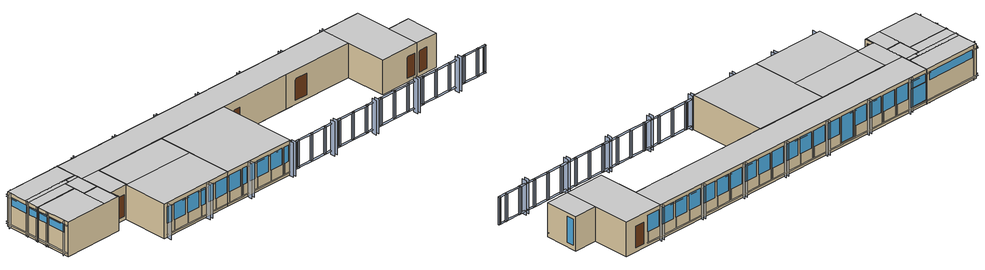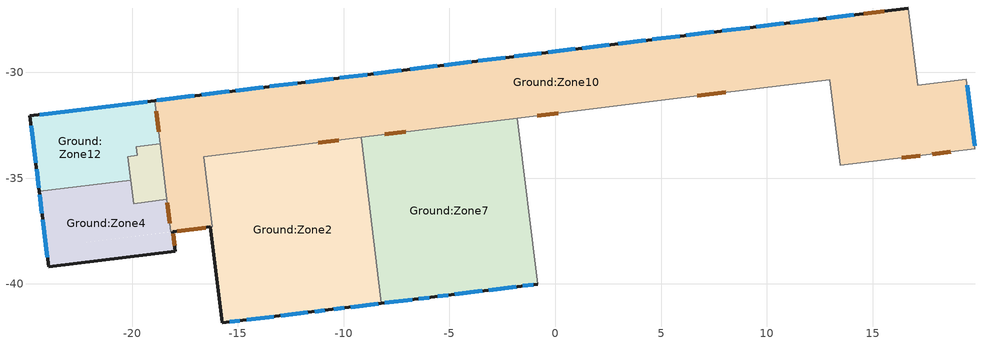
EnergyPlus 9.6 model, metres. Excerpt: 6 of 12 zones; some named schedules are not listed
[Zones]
Ground:Zone12
 floor adiabatic (insulated internal floor 39cm): -18.68,-33.38 -19.81,-33.51 -20.06,-31.47 -18.93,-31.34 z3.36; -19.76,-33.93 -20.2,-33.98 -20.5,-31.53 -20.06,-31.47 z3.36; -20.07,-35.09 -24.39,-35.62 -24.83,-32.06 -20.5,-31.53 z3.36
 wall outside (Mediumweight concrete wall exposed 25cm): -18.93,-31.34 -24.83,-32.06 -24.39,-35.62 z3.36:6.72
 wall to Ground:Zone6 (WC partition 12cm): -20.07,-35.09 -20.2,-33.98 -19.76,-33.93 -19.81,-33.51 -18.68,-33.38 z3.36:6.72
 wall to Ground:Zone10 (uninsulated internal masonary wall 20cm): -18.68,-33.38 -18.93,-31.34 z3.36:6.72
 wall to Ground:Zone4 (uninsulated internal masonary wall 20cm): -24.39,-35.62 -20.07,-35.09 z3.36:6.72
 window (Sgl Bronze 6mm - 1001): -19.29,-31.38 -24.37,-32 / -24.52,-34.59 -24.41,-35.46 / -24.77,-32.52 -24.56,-34.27 z5.55:6.33
 door inside (Metal door): -18.75,-32.81 -18.87,-31.83 z3.75:5.85
 ceiling adiabatic (insulated internal floor 39cm_Reversed): -24.39,-35.62 -20.07,-35.09 -20.2,-33.98 -24.53,-34.51 z6.72; -24.53,-34.51 -19.76,-33.93 -19.81,-33.51 -24.58,-34.1 z6.72; -24.58,-34.1 -18.68,-33.38 -18.93,-31.34 -24.83,-32.06 z6.72
Ground:Zone6
 floor adiabatic (insulated internal floor 39cm): -19.48,-36.15 -19.93,-36.2 -20.2,-33.98 -19.76,-33.93 z3.36; -18.36,-36.01 -19.48,-36.15 -19.81,-33.51 -18.68,-33.38 z3.36
 wall to Ground:Zone10 (uninsulated internal masonary wall 20cm_Rev): -18.36,-36.01 -18.68,-33.38 z3.36:6.72
 wall to Ground:Zone4 (WC partition 12cm_Rev): -20.07,-35.09 -19.93,-36.2 -18.36,-36.01 z3.36:6.72
 ceiling adiabatic (insulated internal floor 39cm_Reversed): -19.76,-33.93 -18.63,-33.79 -18.68,-33.38 -19.81,-33.51 z6.72; -19.93,-36.2 -18.36,-36.01 -18.63,-33.79 -20.2,-33.98 z6.72
Ground:Zone10
 floor adiabatic (insulated internal floor 39cm): 17.13,-30.6 13.07,-31.1 12.97,-30.35 17.04,-29.85 z3.36; 19.84,-33.62 13.47,-34.4 13.07,-31.1 19.44,-30.32 z3.36; 17.04,-29.85 -16.61,-33.98 -16.97,-31.09 16.69,-26.96 z3.36; -16.21,-37.3 -18.17,-37.54 -18.93,-31.34 -16.97,-31.09 z3.36
 wall outside (Mediumweight concrete wall exposed 25cm): 16.69,-26.96 -18.93,-31.34 / -18.07,-37.53 -16.31,-37.31 z3.36:6.72
 wall to Ground:Zone2 (uninsulated internal masonary wall 20cm): -16.31,-37.31 -16.21,-37.3 -16.61,-33.98 -9.18,-33.07 z3.36:6.72
 wall to Ground:Zone7 (uninsulated internal masonary wall 20cm): -9.18,-33.07 -1.8,-32.16 z3.36:6.72
 wall to Ground:Zone8 (uninsulated internal masonary wall 20cm): -1.8,-32.16 5.59,-31.26 z3.36:6.72
 wall to Ground:Zone9 (uninsulated internal masonary wall 20cm): 5.59,-31.26 12.97,-30.35 13.47,-34.4 z3.36:6.72
 wall to Ground:Zone11 (uninsulated internal masonary wall 20cm): 13.47,-34.4 17.54,-33.9 z3.36:6.72
 wall to Ground:Zone3 (uninsulated internal masonary wall 20cm): 17.54,-33.9 19.84,-33.62 z3.36:6.72
 wall to Ground:Zone1 (uninsulated internal masonary wall 20cm): 19.84,-33.62 19.44,-30.32 z3.36:6.72
 wall adiabatic (uninsulated internal masonary wall 20cm): 19.44,-30.32 17.13,-30.6 16.69,-26.96 z3.36:6.72
 wall to Ground:Zone4 (uninsulated internal masonary wall 20cm): -18.36,-36.01 -18.17,-37.54 -18.07,-37.53 z3.36:6.72
 window inside (Project internal glazing - 1002): 19.83,-33.48 19.47,-30.61 z3.79:6.35
 window (Sgl Bronze 6mm - 1003): -17.07,-31.11 -18.83,-31.32 z3.75:5.49; -8.89,-30.1 -10.18,-30.26 z3.81:6.33; -17.13,-31.11 -18.77,-31.32 z5.55:6.33; -15.42,-30.9 -16.71,-31.06 / -13.81,-30.71 -15.1,-30.87 / -12.21,-30.51 -13.5,-30.67 / -10.5,-30.3 -11.79,-30.46 / -7.28,-29.91 -8.57,-30.06 / -5.58,-29.7 -6.87,-29.85 / -3.97,-29.5 -5.26,-29.66 / -2.36,-29.3 -3.65,-29.46 / -0.65,-29.09 -1.94,-29.25 / 0.96,-28.89 -0.33,-29.05 / 2.56,-28.7 1.27,-28.85 / 4.27,-28.49 2.98,-28.65 / 5.88,-28.29 4.59,-28.45 / 7.49,-28.09 6.2,-28.25 / 9.19,-27.88 7.9,-28.04 / 10.8,-27.68 9.51,-27.84 / 12.41,-27.49 11.12,-27.65 / 14.12,-27.28 12.83,-27.44 z4.73:6.33
 door inside (Metal door): -11.21,-33.32 -10.23,-33.2 / -8.05,-32.93 -7.08,-32.81 / -0.84,-32.05 0.13,-31.93 / 6.72,-31.12 8.07,-30.95 / 16.39,-34.04 17.26,-33.93 / 17.82,-33.87 18.69,-33.76 / -18.34,-36.17 -18.22,-37.14 z3.75:5.85
 door (Metal door): 15.55,-27.1 14.57,-27.22 / -17.87,-37.5 -16.52,-37.34 z3.75:5.85
 ceiling adiabatic (insulated internal floor 39cm_Reversed): 17.54,-33.9 19.84,-33.62 19.44,-30.32 17.13,-30.6 z6.72; -18.17,-37.54 -16.21,-37.3 -16.61,-33.98 -18.58,-34.22 z6.72; -18.58,-34.22 12.97,-30.35 12.62,-27.46 -18.93,-31.34 z6.72; 13.47,-34.4 17.54,-33.9 16.69,-26.96 12.62,-27.46 z6.72
Ground:Zone4
 floor adiabatic (insulated internal floor 39cm): -19.93,-36.2 -24.26,-36.73 -24.39,-35.62 -20.07,-35.09 z3.36; -18.17,-37.54 -24.07,-38.26 -24.26,-36.73 -18.36,-36.01 z3.36; -17.96,-38.45 -23.96,-39.19 -24.07,-38.26 -18.07,-37.53 z3.36
 wall outside (Mediumweight concrete wall exposed 25cm): -24.39,-35.62 -23.96,-39.19 -17.96,-38.45 -18.07,-37.53 z3.36:6.72
 window (Sgl Bronze 6mm - 1001): -24.23,-36.97 -24.01,-38.73 / -24.37,-35.78 -24.27,-36.66 z5.55:6.33
 door (Mediumweight concrete wall pillars down 25cm): -17.99,-38.2 -18.01,-38.06 z5.49:6.39
 door (Mediumweight concrete wall pillars down 25cm WC): -17.99,-38.2 -18.01,-38.06 z3.75:5.49
 door (Mediumweight concrete wall white 25cm): -18.01,-38.05 -18.06,-37.63 z5.49:6.39
 door (Mediumweight concrete wall white 25cm WC): -18.01,-38.05 -18.06,-37.63 z3.75:5.49
 ceiling adiabatic (insulated internal floor 39cm_Reversed): -18.06,-38.46 -17.96,-38.45 -18.07,-37.53 -18.17,-37.54 z6.72; -19.63,-38.66 -18.06,-38.46 -18.36,-36.01 -19.93,-36.2 z6.72; -23.96,-39.19 -19.63,-38.66 -20.07,-35.09 -24.39,-35.62 z6.72
Ground:Zone2
 floor adiabatic (insulated internal floor 39cm): -15.65,-41.83 -15.75,-41.85 -16.31,-37.31 -16.21,-37.3 z3.36; -8.22,-40.92 -15.65,-41.83 -16.61,-33.98 -9.18,-33.07 z3.36
 wall outside (Mediumweight concrete wall exposed 25cm): -16.31,-37.31 -15.75,-41.85 -8.22,-40.92 z3.36:6.72
 wall to Ground:Zone7 (uninsulated internal masonary wall 20cm): -8.22,-40.92 -9.18,-33.07 z3.36:6.72
 window (Sgl Bronze 6mm - 1004): -14.59,-41.7 -13.3,-41.55 / -15.39,-41.8 -14.91,-41.74 / -12.98,-41.51 -11.69,-41.35 / -11.37,-41.31 -10.89,-41.25 / -9.67,-41.1 -8.38,-40.94 / -10.47,-41.2 -9.98,-41.14 z4.73:6.33
 ceiling adiabatic (insulated internal floor 39cm_Reversed): -16.21,-37.3 -8.77,-36.39 -9.18,-33.07 -16.61,-33.98 z6.72; -15.75,-41.85 -8.22,-40.92 -8.77,-36.39 -16.31,-37.31 z6.72
Ground:Zone7
 floor adiabatic (insulated internal floor 39cm): -0.83,-40.01 -8.22,-40.92 -9.18,-33.07 -1.8,-32.16 z3.36
 wall outside (Mediumweight concrete wall exposed 25cm): -8.22,-40.92 -0.83,-40.01 z3.36:6.72
 wall to Ground:Zone8 (uninsulated internal masonary wall 20cm): -0.83,-40.01 -1.8,-32.16 z3.36:6.72
 window (Sgl Bronze 6mm - 1004): -3.13,-40.3 -1.84,-40.14 / -1.53,-40.1 -1.04,-40.04 / -8.06,-40.9 -6.77,-40.74 / -6.45,-40.7 -5.96,-40.64 / -4.74,-40.49 -3.45,-40.34 / -5.55,-40.59 -5.06,-40.53 z4.73:6.33
 ceiling adiabatic (insulated internal floor 39cm_Reversed): -8.22,-40.92 -0.83,-40.01 -1.8,-32.16 -9.18,-33.07 z6.72
shading: -19.24,-31.27 -19.23,-31.37 / -24.43,-32.01 -24.45,-31.91 / -24.98,-32.48 -24.78,-32.46 / -24.55,-34.33 -24.65,-34.35 / -24.63,-34.54 -24.53,-34.53 / -24.41,-35.52 -24.5,-35.54 / 12.77,-27.44 12.73,-27.15 / 12.43,-27.18 12.47,-27.48 / 7.84,-28.05 7.81,-27.75 / 7.51,-27.79 7.55,-28.08 / 2.92,-28.65 2.88,-28.35 / 2.59,-28.39 2.62,-28.69 / -2,-29.26 -2.04,-28.96 / -2.34,-29 -2.3,-29.29 / -6.93,-29.86 -6.96,-29.56 / -7.26,-29.6 -7.22,-29.9 / -11.85,-30.47 -11.88,-30.17 / -12.18,-30.2 -12.15,-30.5 / -16.77,-31.07 -16.81,-30.77 / -17.09,-30.91 -17.07,-31.11 / -18.84,-31.32 -18.85,-31.22 / -10.47,-41.7 -10.53,-41.21 / -10.83,-41.24 -10.77,-41.74 / -15.39,-42.31 -15.45,-41.81 / -5.55,-41.1 -5.61,-40.6 / -5.9,-40.64 -5.84,-41.13 / -0.98,-40.03 -0.92,-40.53 / -0.62,-40.49 -0.68,-40 / 4.3,-39.89 4.24,-39.39 / 3.94,-39.43 4,-39.92 / 9.22,-39.28 9.16,-38.79 / 8.86,-38.82 8.93,-39.32 / 13.79,-38.22 13.85,-38.72 / 14.15,-38.68 14.09,-38.18 / 19.07,-38.07 19.01,-37.58 / 18.71,-37.62 18.77,-38.11 / -24.48,-35.73 -24.38,-35.72 / -24.26,-36.72 -24.36,-36.73 / -24.33,-36.93 -24.23,-36.91 / -24,-38.79 -24.2,-38.81 z3.36:6.72; 14.16,-27.17 14.18,-27.27 / 11.06,-27.65 11.05,-27.55 / 10.85,-27.58 10.86,-27.68 / 9.45,-27.85 9.44,-27.75 / 9.24,-27.78 9.25,-27.88 / 6.14,-28.26 6.12,-28.16 / 5.93,-28.18 5.94,-28.28 / 4.53,-28.46 4.52,-28.36 / 4.32,-28.38 4.33,-28.48 / 1.21,-28.86 1.2,-28.76 / 1,-28.79 1.02,-28.89 / -0.39,-29.06 -0.41,-28.96 / -0.6,-28.98 -0.59,-29.08 / -3.71,-29.47 -3.72,-29.37 / -3.92,-29.39 -3.91,-29.49 / -5.32,-29.66 -5.33,-29.56 / -5.53,-29.59 -5.52,-29.69 / -8.63,-30.07 -8.64,-29.97 / -10.45,-30.19 -10.44,-30.29 / -13.56,-30.68 -13.57,-30.58 / -13.77,-30.6 -13.75,-30.7 / -15.16,-30.87 -15.18,-30.77 / -15.37,-30.8 -15.36,-30.9 / -8.84,-30 -8.83,-30.1 / -10.24,-30.27 -10.25,-30.17 / -9.92,-41.13 -9.91,-41.23 / -9.71,-41.21 -9.73,-41.11 / -8.32,-40.93 -8.3,-41.03 / -11.42,-41.42 -11.43,-41.32 / -13.03,-41.61 -13.04,-41.51 / -11.63,-41.34 -11.62,-41.44 / -14.85,-41.74 -14.83,-41.83 / -14.64,-41.81 -14.65,-41.71 / -13.24,-41.54 -13.23,-41.64 / -5,-40.53 -4.99,-40.63 / -4.79,-40.6 -4.8,-40.5 / -3.39,-40.33 -3.38,-40.43 / -6.5,-40.81 -6.51,-40.71 / -8.11,-41.01 -8.12,-40.91 / -6.71,-40.74 -6.7,-40.84 / -1.57,-40.21 -1.59,-40.11 / -3.18,-40.4 -3.19,-40.3 / -1.79,-40.13 -1.77,-40.23 / 1.74,-39.8 1.73,-39.7 / 3.14,-39.53 3.15,-39.63 / -0.08,-39.92 -0.07,-40.02 / 0.13,-40 0.12,-39.9 / 1.53,-39.72 1.54,-39.82 / 4.85,-39.32 4.86,-39.42 / 5.06,-39.39 5.04,-39.29 / 6.45,-39.12 6.47,-39.22 / 3.35,-39.6 3.34,-39.5 / 9.77,-38.71 9.78,-38.81 / 8.27,-39 8.26,-38.9 / 6.66,-39.2 6.65,-39.1 / 8.06,-38.92 8.07,-39.02 / 13.19,-38.39 13.18,-38.29 / 11.59,-38.59 11.57,-38.49 / 12.98,-38.32 13,-38.42 / 9.98,-38.79 9.97,-38.69 / 11.38,-38.52 11.39,-38.61 / 14.9,-38.18 14.89,-38.08 / 16.3,-37.91 16.31,-38.01 / 14.69,-38.11 14.7,-38.21 / 16.51,-37.99 16.5,-37.89 / 17.91,-37.71 17.92,-37.81 / 19.61,-37.5 19.63,-37.6 / 18.12,-37.79 18.11,-37.69 / 19.82,-37.58 19.81,-37.48 / 21.22,-37.31 21.23,-37.41 / 21.43,-37.38 21.42,-37.28 / 22.03,-37.21 22.04,-37.31 / 22.24,-37.28 22.22,-37.18 z3.75:6.39; -18.86,-31.13 -24.85,-31.86 -24.83,-32.06 -18.84,-31.32 z3.75; -24.85,-31.86 -18.86,-31.13 -18.84,-31.32 -24.83,-32.06 z6.39; -25.03,-32.08 -24.7,-34.75 -24.5,-34.73 -24.83,-32.06 z3.75; -24.7,-34.75 -25.03,-32.08 -24.83,-32.06 -24.5,-34.73 z6.39; -24.77,-34.16 -24.55,-35.95 -24.36,-35.92 -24.58,-34.13 z3.75; -24.55,-35.95 -24.77,-34.16 -24.58,-34.13 -24.36,-35.92 z6.39; 14.3,-27.05 12.59,-27.26 12.62,-27.46 14.33,-27.25 z3.75; 12.59,-27.26 14.3,-27.05 14.33,-27.25 12.62,-27.46 z6.39; 12.59,-27.26 10.89,-27.47 10.91,-27.67 12.62,-27.46 z3.75; 10.89,-27.47 12.59,-27.26 12.62,-27.46 10.91,-27.67 z6.39; 10.99,-27.46 9.28,-27.67 9.3,-27.87 11.01,-27.66 z3.75; 9.28,-27.67 10.99,-27.46 11.01,-27.66 9.3,-27.87 z6.39; 9.38,-27.66 7.67,-27.87 7.7,-28.07 9.4,-27.86 z3.75; 7.67,-27.87 9.38,-27.66 9.4,-27.86 7.7,-28.07 z6.39; 7.67,-27.87 5.96,-28.08 5.99,-28.28 7.7,-28.07 z3.75; 5.96,-28.08 7.67,-27.87 7.7,-28.07 5.99,-28.28 z6.39; 6.06,-28.07 4.36,-28.27 4.38,-28.47 6.09,-28.26 z3.75; 4.36,-28.27 6.06,-28.07 6.09,-28.26 4.38,-28.47 z6.39; 4.45,-28.26 2.75,-28.47 2.77,-28.67 4.48,-28.46 z3.75; 2.75,-28.47 4.45,-28.26 4.48,-28.46 2.77,-28.67 z6.39; 2.75,-28.47 1.04,-28.68 1.06,-28.88 2.77,-28.67 z3.75; 1.04,-28.68 2.75,-28.47 2.77,-28.67 1.06,-28.88 z6.39; 1.14,-28.67 -0.57,-28.88 -0.54,-29.08 1.16,-28.87 z3.75; -0.57,-28.88 1.14,-28.67 1.16,-28.87 -0.54,-29.08 z6.39; -0.47,-28.87 -2.18,-29.08 -2.15,-29.28 -0.44,-29.07 z3.75; -2.18,-29.08 -0.47,-28.87 -0.44,-29.07 -2.15,-29.28 z6.39; -2.18,-29.08 -3.88,-29.29 -3.86,-29.48 -2.15,-29.28 z3.75; -3.88,-29.29 -2.18,-29.08 -2.15,-29.28 -3.86,-29.48 z6.39; -3.78,-29.27 -5.49,-29.48 -5.47,-29.68 -3.76,-29.47 z3.75; -5.49,-29.48 -3.78,-29.27 -3.76,-29.47 -5.47,-29.68 z6.39; -5.39,-29.47 -7.1,-29.68 -7.07,-29.88 -5.37,-29.67 z3.75; -7.1,-29.68 -5.39,-29.47 -5.37,-29.67 -7.07,-29.88 z6.39; -7.1,-29.68 -8.81,-29.89 -8.78,-30.09 -7.07,-29.88 z3.75; -8.81,-29.89 -7.1,-29.68 -7.07,-29.88 -8.78,-30.09 z6.39; -10.31,-30.08 -12.02,-30.29 -12,-30.48 -10.29,-30.27 z3.75; -12.02,-30.29 -10.31,-30.08 -10.29,-30.27 -12,-30.48 z6.39; -12.02,-30.29 -13.73,-30.5 -13.7,-30.69 -12,-30.48 z3.75; -13.73,-30.5 -12.02,-30.29 -12,-30.48 -13.7,-30.69 z6.39; -13.63,-30.48 -15.34,-30.69 -15.31,-30.89 -13.6,-30.68 z3.75; -15.34,-30.69 -13.63,-30.48 -13.6,-30.68 -15.31,-30.89 z6.39; -15.24,-30.68 -16.94,-30.89 -16.92,-31.09 -15.21,-30.88 z3.75; -16.94,-30.89 -15.24,-30.68 -15.21,-30.88 -16.92,-31.09 z6.39; -16.7,-30.86 -19.26,-31.17 -19.23,-31.37 -16.67,-31.06 z3.75; -19.26,-31.17 -16.7,-30.86 -16.67,-31.06 -19.23,-31.37 z6.39; -8.71,-29.88 -10.41,-30.09 -10.39,-30.29 -8.68,-30.08 z3.75; -10.41,-30.09 -8.71,-29.88 -8.68,-30.08 -10.39,-30.29 z6.39; -10.65,-41.42 -9.75,-41.31 -9.78,-41.11 -10.68,-41.22 z3.75; -9.75,-41.31 -10.65,-41.42 -10.68,-41.22 -9.78,-41.11 z6.39; -9.85,-41.32 -8.14,-41.11 -8.17,-40.92 -9.87,-41.12 z3.75; -8.14,-41.11 -9.85,-41.32 -9.87,-41.12 -8.17,-40.92 z6.39; -11.56,-41.53 -10.65,-41.42 -10.68,-41.22 -11.58,-41.33 z3.75; -10.65,-41.42 -11.56,-41.53 -11.58,-41.33 -10.68,-41.22 z6.39; -13.17,-41.73 -11.46,-41.52 -11.48,-41.32 -13.19,-41.53 z3.75; -11.46,-41.52 -13.17,-41.73 -13.19,-41.53 -11.48,-41.32 z6.39; -15.58,-42.03 -14.67,-41.92 -14.7,-41.72 -15.6,-41.83 z3.75; -14.67,-41.92 -15.58,-42.03 -15.6,-41.83 -14.7,-41.72 z6.39; -14.77,-41.93 -13.07,-41.72 -13.09,-41.52 -14.8,-41.73 z3.75; -13.07,-41.72 -14.77,-41.93 -14.8,-41.73 -13.09,-41.52 z6.39; -5.73,-40.82 -4.83,-40.71 -4.85,-40.51 -5.76,-40.62 z3.75; -4.83,-40.71 -5.73,-40.82 -5.76,-40.62 -4.85,-40.51 z6.39; -4.93,-40.72 -3.22,-40.51 -3.24,-40.31 -4.95,-40.52 z3.75; -3.22,-40.51 -4.93,-40.72 -4.95,-40.52 -3.24,-40.31 z6.39; -6.63,-40.93 -5.73,-40.82 -5.76,-40.62 -6.66,-40.73 z3.75; -5.73,-40.82 -6.63,-40.93 -6.66,-40.73 -5.76,-40.62 z6.39; -8.24,-41.13 -6.53,-40.92 -6.56,-40.72 -8.27,-40.93 z3.75; -6.53,-40.92 -8.24,-41.13 -8.27,-40.93 -6.56,-40.72 z6.39; -1.71,-40.32 -0.81,-40.21 -0.83,-40.01 -1.74,-40.13 z3.75; -0.81,-40.21 -1.71,-40.32 -1.74,-40.13 -0.83,-40.01 z6.39; -3.32,-40.52 -1.61,-40.31 -1.64,-40.11 -3.34,-40.32 z3.75; -1.61,-40.31 -3.32,-40.52 -3.34,-40.32 -1.64,-40.11 z6.39; 1.6,-39.92 3.31,-39.71 3.29,-39.51 1.58,-39.72 z3.75; 3.31,-39.71 1.6,-39.92 1.58,-39.72 3.29,-39.51 z6.39; -0.81,-40.21 0.1,-40.1 0.07,-39.9 -0.83,-40.01 z3.75; 0.1,-40.1 -0.81,-40.21 -0.83,-40.01 0.07,-39.9 z6.39; 0,-40.11 1.7,-39.9 1.68,-39.71 -0.03,-39.92 z3.75; 1.7,-39.9 0,-40.11 -0.03,-39.92 1.68,-39.71 z6.39; 4.12,-39.61 5.02,-39.5 4.99,-39.3 4.09,-39.41 z3.75; 5.02,-39.5 4.12,-39.61 4.09,-39.41 4.99,-39.3 z6.39; 4.92,-39.51 6.63,-39.3 6.6,-39.1 4.89,-39.31 z3.75; 6.63,-39.3 4.92,-39.51 4.89,-39.31 6.6,-39.1 z6.39; 3.21,-39.72 4.12,-39.61 4.09,-39.41 3.19,-39.52 z3.75; 4.12,-39.61 3.21,-39.72 3.19,-39.52 4.09,-39.41 z6.39; 9.04,-39 9.94,-38.89 9.92,-38.69 9.01,-38.81 z3.75; 9.94,-38.89 9.04,-39 9.01,-38.81 9.92,-38.69 z6.39; 8.13,-39.12 9.04,-39 9.01,-38.81 8.11,-38.92 z3.75; 9.04,-39 8.13,-39.12 8.11,-38.92 9.01,-38.81 z6.39; 6.53,-39.31 8.23,-39.1 8.21,-38.9 6.5,-39.11 z3.75; 8.23,-39.1 6.53,-39.31 6.5,-39.11 8.21,-38.9 z6.39; 13.06,-38.51 13.96,-38.4 13.94,-38.2 13.03,-38.31 z3.75; 13.96,-38.4 13.06,-38.51 13.03,-38.31 13.94,-38.2 z6.39; 11.45,-38.71 13.16,-38.5 13.13,-38.3 11.43,-38.51 z3.75; 13.16,-38.5 11.45,-38.71 11.43,-38.51 13.13,-38.3 z6.39; 9.84,-38.91 11.55,-38.7 11.52,-38.5 9.82,-38.71 z3.75; 11.55,-38.7 9.84,-38.91 9.82,-38.71 11.52,-38.5 z6.39; 14.77,-38.3 16.47,-38.09 16.45,-37.89 14.74,-38.1 z3.75; 16.47,-38.09 14.77,-38.3 14.74,-38.1 16.45,-37.89 z6.39; 13.96,-38.4 14.86,-38.29 14.84,-38.09 13.94,-38.2 z3.75; 14.86,-38.29 13.96,-38.4 13.94,-38.2 14.84,-38.09 z6.39; 16.37,-38.1 18.08,-37.89 18.06,-37.7 16.35,-37.91 z3.75; 18.08,-37.89 16.37,-38.1 16.35,-37.91 18.06,-37.7 z6.39; 18.88,-37.8 19.79,-37.68 19.76,-37.49 18.86,-37.6 z3.75; 19.79,-37.68 18.88,-37.8 18.86,-37.6 19.76,-37.49 z6.39; 17.98,-37.91 18.88,-37.8 18.86,-37.6 17.96,-37.71 z3.75; 18.88,-37.8 17.98,-37.91 17.96,-37.71 18.86,-37.6 z6.39; 19.69,-37.7 21.4,-37.49 21.37,-37.29 19.66,-37.5 z3.75; 21.4,-37.49 19.69,-37.7 19.66,-37.5 21.37,-37.29 z6.39; 21.3,-37.5 22.2,-37.39 22.17,-37.19 21.27,-37.3 z3.75; 22.2,-37.39 21.3,-37.5 21.27,-37.3 22.17,-37.19 z6.39; -24.63,-35.35 -24.41,-37.14 -24.21,-37.11 -24.43,-35.33 z3.75; -24.41,-37.14 -24.63,-35.35 -24.43,-35.33 -24.21,-37.11 z6.39; -24.48,-36.54 -24.15,-39.21 -23.96,-39.19 -24.28,-36.52 z3.75; -24.15,-39.21 -24.48,-36.54 -24.28,-36.52 -23.96,-39.19 z6.39
[Building]
Building: North Axis=0; Terrain=Suburbs; Loads Convergence Tolerance Value=0.04; Temperature Convergence Tolerance Value=0.4; Solar Distribution=FullExterior; Maximum Number of Warmup Days=25; Minimum Number of Warmup Days=6
[Site:Location]
Untitled (01-01:31-12)  (01-01:31-12): Latitude=41.95; Longitude=12.5; Time Zone=1; Elevation=24
[SizingPeriod:DesignDay] Day of Month=15; Day Type=SummerDesignDay; Humidity Condition Type=WetBulb; Barometric Pressure=101037; Wind Speed=0; Wind Direction=0; Rain Indicator=No; Snow Indicator=No; Daylight Saving Time Indicator=Yes; Solar Model Indicator=ASHRAEClearSky; Sky Clearness=0.98
Name | Month | Maximum DryBulb Temperature | Daily DryBulb Temperature Range | Wetbulb or DewPoint at Maximum DryBulb
Summer Design Day in Untitled (01-01:31-12) Giu | 6 | 35 | 14.6 | 23.1
Summer Design Day in Untitled (01-01:31-12) Lug | 7 | 36.1 | 15.7 | 24.2
Summer Design Day in Untitled (01-01:31-12) Ago | 8 | 36.9 | 14.9 | 23.6
Summer Design Day in Untitled (01-01:31-12) Set | 9 | 32.2 | 13.8 | 21.9
[Site:GroundTemperature:BuildingSurface]
18, 18, 18, 18, 18, 18, 18, 18, 18, 18, 18, 18
[Site:GroundTemperature:FCfactorMethod]
January Ground Temperature=14.1; February Ground Temperature=12.2; March Ground Temperature=11.4; April Ground Temperature=12.2; May Ground Temperature=14.1; June Ground Temperature=16.8; July Ground Temperature=19.4; August Ground Temperature=21.4; September Ground Temperature=22.1; October Ground Temperature=21.4; November Ground Temperature=19.4; December Ground Temperature=16.8
[Site:GroundTemperature:Shallow]
14, 14, 14, 14, 14, 14, 14, 14, 14, 14, 14, 14
[Site:GroundTemperature:Deep]
14, 14, 14, 14, 14, 14, 14, 14, 14, 14, 14, 14
[Site:GroundReflectance]
0.2, 0.2, 0.2, 0.2, 0.2, 0.2, 0.2, 0.2, 0.2, 0.2, 0.2, 0.2
[Site:GroundReflectance:SnowModifier]
2, 2
[Material] Roughness=Rough
Name | Thickness | Conductivity | Density | Specific Heat | Thermal Absorptance | Solar Absorptance | Visible Absorptance
Gypsum Plastering_.02 | 0.02 | 0.4 | 1000 | 1000 | 0.9 | 0.5 | 0.5
Concrete blocks/tiles - block lightweight 300mm_.24 | 0.24 | 0.73 | 1800 | 840 | 0.9 | 0.6 | 0.6
Mineral fibre/wool - wool_.05 | 0.05 | 0.038 | 140 | 840 | 0.9 | 0.6 | 0.6
Aerated Concrete Slab_.06 | 0.06 | 0.16 | 500 | 840 | 0.9 | 0.6 | 0.6
Ceramic/porcelain_.02 | 0.02 | 1.3 | 2300 | 840 | 0.9 | 0.4 | 0.4
Ceramic glazed_.005 | 0.005 | 1.4 | 2500 | 840 | 0.9 | 0.6 | 0.6
Mortar_.01 | 0.01 | 0.88 | 2800 | 896 | 0.9 | 0.6 | 0.6
Brickwork Inner_.09 | 0.09 | 0.62 | 1700 | 800 | 0.9 | 0.7 | 0.7
Gypsum Plastering_.015 | 0.015 | 0.4 | 1000 | 1000 | 0.9 | 0.5 | 0.5
Masonry - block lightweight_.17 | 0.17 | 0.2 | 520 | 840 | 0.9 | 0.6 | 0.6
Steel_.003 | 0.003 | 50 | 7800 | 450 | 0.3 | 0.3 | 0.3
Medium weight concrete_.25 | 0.25 | 1.15 | 1800 | 1000 | 0.9 | 0.6 | 0.6
Glass fibre/wool - fibre slab_.2 | 0.05 | 0.035 | 25 | 1000 | 0.9 | 0.6 | 0.6
Cast Concrete_.2 | 0.2 | 1.13 | 2000 | 1000 | 0.9 | 0.6 | 0.6
Gypsum Plastering_.05 | 0.05 | 0.4 | 1000 | 1000 | 0.9 | 0.5 | 0.5
Mortar_.045 | 0.045 | 0.88 | 2800 | 896 | 0.9 | 0.6 | 0.6
Ceramic/porcelain_.005 | 0.005 | 1.3 | 2300 | 840 | 0.9 | 0.4 | 0.4
Cement/plaster/mortar - cement plaster_.025 | 0.025 | 0.72 | 1760 | 840 | 0.9 | 0.6 | 0.6
Concrete Block (Medium)_.2 | 0.2 | 0.51 | 1400 | 1000 | 0.9 | 0.6 | 0.6
Gypsum Plastering_.025 | 0.025 | 0.4 | 1000 | 1000 | 0.9 | 0.5 | 0.5
Mortar_.02 | 0.02 | 0.88 | 2800 | 896 | 0.9 | 0.6 | 0.6
[Material:NoMass]
9_RVAL_2: Roughness=Rough; Thermal Resistance=0.15; Thermal Absorptance=0.9; Solar Absorptance=0.7; Visible Absorptance=0.7
[WindowMaterial:Glazing] Optical Data Type=SpectralAverage; Infrared Transmittance at Normal Incidence=0; Front Side Infrared Hemispherical Emissivity=0.84; Back Side Infrared Hemispherical Emissivity=0.84; Conductivity=0.9; Dirt Correction Factor for Solar and Visible Transmittance=1
Name | Thickness | Solar Transmittance at Normal Incidence | Front Side Solar Reflectance at Normal Incidence | Back Side Solar Reflectance at Normal Incidence | Visible Transmittance at Normal Incidence | Front Side Visible Reflectance at Normal Incidence | Back Side Visible Reflectance at Normal Incidence
2 | 0.003 | 0.837 | 0.075 | 0.075 | 0.898 | 0.081 | 0.081
6 | 0.006 | 0.482 | 0.054 | 0.054 | 0.534 | 0.057 | 0.057
[WindowMaterial:Gas]
1001: Gas Type=Air; Thickness=0.006
[WindowMaterial:Blind]
20001: Slat Orientation=Horizontal; Slat Width=0.025; Slat Separation=0.01875; Slat Thickness=0.001; Slat Angle=45; Slat Conductivity=0.9; Slat Beam Solar Transmittance=0; Front Side Slat Beam Solar Reflectance=0.8; Back Side Slat Beam Solar Reflectance=0.8; Slat Diffuse Solar Transmittance=0; Front Side Slat Diffuse Solar Reflectance=0.8; Back Side Slat Diffuse Solar Reflectance=0.8; Slat Beam Visible Transmittance=0; Front Side Slat Beam Visible Reflectance=0.8; Back Side Slat Beam Visible Reflectance=0.8; Slat Diffuse Visible Transmittance=0; Front Side Slat Diffuse Visible Reflectance=0.8; Back Side Slat Diffuse Visible Reflectance=0.8; Slat Infrared Hemispherical Transmittance=0; Front Side Slat Infrared Hemispherical Emissivity=0.9; Back Side Slat Infrared Hemispherical Emissivity=0.9; Blind to Glass Distance=0.015; Blind Top Opening Multiplier=0.5; Blind Bottom Opening Multiplier=0.5; Blind Left Side Opening Multiplier=0.5; Blind Right Side Opening Multiplier=0.5; Minimum Slat Angle=0; Maximum Slat Angle=180
[Construction]
insulated internal floor 39cm: Gypsum Plastering_.02, Concrete blocks/tiles - block lightweight 300mm_.24, Mineral fibre/wool - wool_.05, Aerated Concrete Slab_.06, Ceramic/porcelain_.02
insulated internal floor 39cm_Reversed: Ceramic/porcelain_.02, Aerated Concrete Slab_.06, Mineral fibre/wool - wool_.05, Concrete blocks/tiles - block lightweight 300mm_.24, Gypsum Plastering_.02
WC partition 12cm; WC partition 12cm_Rev: Ceramic glazed_.005, Mortar_.01, Brickwork Inner_.09, Mortar_.01, Ceramic glazed_.005
uninsulated internal masonary wall 20cm; uninsulated internal masonary wall 20cm_Rev: Gypsum Plastering_.015, Masonry - block lightweight_.17, Gypsum Plastering_.015
Metal door: Steel_.003, 9_RVAL_2, Steel_.003
Mediumweight concrete wall exposed 25cm: Medium weight concrete_.25, Glass fibre/wool - fibre slab_.2
Mediumweight concrete wall pillars down 25cm: Cast Concrete_.2, Gypsum Plastering_.05
Mediumweight concrete wall pillars down 25cm WC: Cast Concrete_.2, Mortar_.045, Ceramic/porcelain_.005
Mediumweight concrete wall white 25cm: Cement/plaster/mortar - cement plaster_.025, Concrete Block (Medium)_.2, Gypsum Plastering_.025
Mediumweight concrete wall white 25cm WC: Cement/plaster/mortar - cement plaster_.025, Concrete Block (Medium)_.2, Mortar_.02, Ceramic/porcelain_.005
Sgl Bronze 6mm - 1001; Sgl Bronze 6mm - 1003; Sgl Bronze 6mm - 1004: 6
Sgl Bronze 6mm - 2001; Sgl Bronze 6mm - 2003; Sgl Bronze 6mm - 2004: 20001, 6
Project internal glazing - 1002: 2, 1001, 2, 1001, 2
[Zone] Type=1; Multiplier=1; Zone Inside Convection Algorithm=TARP; Part of Total Floor Area=Yes
Name | Volume | Floor Area
Ground:Zone12 | 47.5083 | 15.996
Ground:Zone6 | 10.1365 | 3.4129
Ground:Zone10 | 354.1636 | 135.4835
Ground:Zone2 | 163.0507 | 54.8992
Ground:Zone7 | 162.5725 | 54.7382
Ground:Zone4 | 48.7656 | 16.4194
[WindowShadingControl]
11001: Ground:Zone12, ExteriorBlind, Sgl Bronze 6mm - 2001, OnIfHighOutdoorAirTemperature, D1_Edu_Toilet_Occ, 24, Yes, No, FixedSlatAngle, 0, Group, Ground:Zone12_Wall_7_0_0_0_0_0_Win, Ground:Zone12_Wall_8_0_0_0_0_1_Win, Ground:Zone12_Wall_8_0_0_1_0_0_Win
31001: Ground:Zone4, ExteriorBlind, Sgl Bronze 6mm - 2001, OnIfHighOutdoorAirTemperature, D1_Edu_Toilet_Occ, 24, Yes, No, FixedSlatAngle, 0, Group, Ground:Zone4_Wall_4_0_0_0_0_1_Win, Ground:Zone4_Wall_4_0_0_1_0_0_Win
11003: Ground:Zone10, ExteriorBlind, Sgl Bronze 6mm - 2003, OnIfHighOutdoorAirTemperature, D1_Edu_Circulation_Occ, 24, Yes, No, FixedSlatAngle, 0, Group, Ground:Zone10_Wall_13_0_0_0_0_21_Win, Ground:Zone10_Wall_13_0_0_2_0_19_Win, Ground:Zone10_Wall_13_0_0_3_0_18_Win, Ground:Zone10_Wall_13_0_0_4_0_17_Win, Ground:Zone10_Wall_13_0_0_5_0_16_Win, Ground:Zone10_Wall_13_0_0_6_0_15_Win, Ground:Zone10_Wall_13_0_0_7_0_14_Win, Ground:Zone10_Wall_13_0_0_8_0_13_Win, Ground:Zone10_Wall_13_0_0_9_0_12_Win, Ground:Zone10_Wall_13_0_0_10_0_11_Win, WindowShadingControl, 11004, Ground:Zone2, ExteriorBlind, Sgl Bronze 6mm - 2004, OnIfHighOutdoorAirTemperature, D1_Edu_ClassRm_Occ, 24, Yes, No, FixedSlatAngle, 0, Group, Ground:Zone2_Wall_7_0_0_0_0_5_Win, Ground:Zone2_Wall_7_0_0_1_0_4_Win, Ground:Zone2_Wall_7_0_0_2_0_3_Win, Ground:Zone2_Wall_7_0_0_3_0_2_Win, Ground:Zone2_Wall_7_0_0_4_0_1_Win, Ground:Zone2_Wall_7_0_0_5_0_0_Win
21004: Ground:Zone7, ExteriorBlind, Sgl Bronze 6mm - 2004, OnIfHighOutdoorAirTemperature, D1_Edu_ClassRm_Occ, 24, Yes, No, FixedSlatAngle, 0, Group, Ground:Zone7_Wall_5_0_0_0_0_5_Win, Ground:Zone7_Wall_5_0_0_1_0_4_Win, Ground:Zone7_Wall_5_0_0_2_0_3_Win, Ground:Zone7_Wall_5_0_0_3_0_2_Win, Ground:Zone7_Wall_5_0_0_4_0_1_Win, Ground:Zone7_Wall_5_0_0_5_0_0_Win
[PEOPLE] Number of People Calculation Method=People/Area; Fraction Radiant=0.3; Sensible Heat Fraction=AutoCalculate; Carbon Dioxide Generation Rate=3.82e-08; Enable ASHRAE 55 Comfort Warnings=No; Mean Radiant Temperature Calculation Type=ZoneAveraged; Work Efficiency Schedule=Work efficiency; Clothing Insulation Calculation Method=ClothingInsulationSchedule; Air Velocity Schedule=Default Air Velocity for Comfort Calculations
Name | Zone or ZoneList or Space or SpaceList | Number of People Schedule | People per Floor Area | Activity Level Schedule | Clothing Insulation Schedule
People Ground:Zone12 | Ground:Zone12 | D1_Edu_Toilet_Occ | 0.11 | Activity Schedule 938184 | Clothing Schedule 938184
People Ground:Zone10 | Ground:Zone10 | ___D1_Edu_Circulation_Occ tentativo | 0.11 | Activity Schedule 938205 | Clothing Schedule 938205
People Ground:Zone2 | Ground:Zone2 | __Media initial modification | 0.552324 | Activity Schedule 938226 | Clothing Schedule 938226
People Ground:Zone7 | Ground:Zone7 | __Media initial modification | 0.552324 | Activity Schedule 938235 | Clothing Schedule 938235
People Ground:Zone4 | Ground:Zone4 | D1_Edu_Toilet_Occ | 0.11 | Activity Schedule 938279 | Clothing Schedule 938279
[Lights] Design Level Calculation Method=Watts/Area; Return Air Fraction=0; Fraction Radiant=0.42; Fraction Visible=0.18; Fraction Replaceable=1
Name | Zone or ZoneList or Space or SpaceList | Schedule | Watts per Zone Floor Area | EndUse Subcategory
Ground:Zone12 General lighting | Ground:Zone12 | D1_Edu_Toilet_Light | 5 | ELECTRIC EQUIPMENT#Ground:Zone12#GeneralLights
Ground:Zone6 General lighting | Ground:Zone6 | 8:00 - 18:00 Mon - Sat | 3.75 | ELECTRIC EQUIPMENT#Ground:Zone6#GeneralLights
Ground:Zone10 General lighting | Ground:Zone10 | D1_Edu_Circulation_Light | 2.5 | ELECTRIC EQUIPMENT#Ground:Zone10#GeneralLights
Ground:Zone2 General lighting | Ground:Zone2 | D1_Edu_ClassRm_Light | 12.5 | ELECTRIC EQUIPMENT#Ground:Zone2#GeneralLights
Ground:Zone7 General lighting | Ground:Zone7 | D1_Edu_ClassRm_Light | 12.5 | ELECTRIC EQUIPMENT#Ground:Zone7#GeneralLights
Ground:Zone4 General lighting | Ground:Zone4 | D1_Edu_Toilet_Light | 5 | ELECTRIC EQUIPMENT#Ground:Zone4#GeneralLights
[OtherEquipment] Fuel Type=Electricity; Schedule=D1_Edu_ClassRm_Equip; Design Level Calculation Method=Watts/Area; Power per Zone Floor Area=8; Fraction Latent=0; Fraction Radiant=0.2; Fraction Lost=0; Carbon Dioxide Generation Rate=0
Name | Zone or ZoneList or Space or SpaceList | EndUse Subcategory
Ground:Zone2 Equipment gain 1 | Ground:Zone2 | ELECTRIC EQUIPMENT#Ground:Zone2#05
Ground:Zone7 Equipment gain 1 | Ground:Zone7 | ELECTRIC EQUIPMENT#Ground:Zone7#05
[Daylighting:Controls] Daylighting Method=SplitFlux; Availability Schedule=On; Lighting Control Type=Continuous; Minimum Input Power Fraction for Continuous or ContinuousOff Dimming Control=0.1; Minimum Light Output Fraction for Continuous or ContinuousOff Dimming Control=0.1; Number of Stepped Control Steps=1; Probability Lighting will be Reset When Needed in Manual Stepped Control=1; Glare Calculation Azimuth Angle of View Direction Clockwise from Zone yAxis=0; Maximum Allowable Discomfort Glare Index=22; DElight Gridding Resolution=1; Fraction of Lights Controlled by Reference Point 1=1
Name | Zone or Space | Glare Calculation Daylighting Reference Point | Daylighting Reference Point 1 | Illuminance Setpoint at Reference Point 1
Ground:Zone12 | Ground:Zone12 | Ground:Zone12 Ref Point 1 | Ground:Zone12 Ref Point 1 | 200
Ground:Zone6 | Ground:Zone6 | Ground:Zone6 Ref Point 1 | Ground:Zone6 Ref Point 1 | 150
Ground:Zone10 | Ground:Zone10 | Ground:Zone10 Ref Point 1 | Ground:Zone10 Ref Point 1 | 100
Ground:Zone2 | Ground:Zone2 | Ground:Zone2 Ref Point 1 | Ground:Zone2 Ref Point 1 | 500
Ground:Zone7 | Ground:Zone7 | Ground:Zone7 Ref Point 1 | Ground:Zone7 Ref Point 1 | 500
Ground:Zone4 | Ground:Zone4 | Ground:Zone4 Ref Point 1 | Ground:Zone4 Ref Point 1 | 200
[ZoneInfiltration:DesignFlowRate] Schedule=On 24/7; Design Flow Rate Calculation Method=Flow/zone; Constant Term Coefficient=1; Temperature Term Coefficient=0; Velocity Term Coefficient=0; Velocity Squared Term Coefficient=0
Name | Zone or ZoneList | Design Flow Rate
Ground:Zone12 Infiltration | Ground:Zone12 | 0.009238
Ground:Zone6 Infiltration | Ground:Zone6 | 0.001971
Ground:Zone10 Infiltration | Ground:Zone10 | 0.068865
Ground:Zone2 Infiltration | Ground:Zone2 | 0.031704
Ground:Zone7 Infiltration | Ground:Zone7 | 0.031611
Ground:Zone4 Infiltration | Ground:Zone4 | 0.009482
[ZoneVentilation:DesignFlowRate] Design Flow Rate Calculation Method=Flow/zone; Ventilation Type=NATURAL; Fan Pressure Rise=0; Fan Total Efficiency=1; Constant Term Coefficient=1; Temperature Term Coefficient=0; Velocity Term Coefficient=0; Velocity Squared Term Coefficient=0; Minimum Indoor Temperature=24; Maximum Indoor Temperature=100; Delta Temperature=0; Minimum Outdoor Temperature=18; Maximum Outdoor Temperature=24; Maximum Wind Speed=40
Name | Zone or ZoneList | Schedule | Design Flow Rate
Ground:Zone12 Nat Vent | Ground:Zone12 | D1_Edu_Toilet_Occ | 0.079181
Ground:Zone10 Nat Vent | Ground:Zone10 | D1_Edu_Circulation_Occ | 0.590273
Ground:Zone2 Nat Vent | Ground:Zone2 | D1_Edu_ClassRm_Occ | 0.271751
Ground:Zone7 Nat Vent | Ground:Zone7 | D1_Edu_ClassRm_Occ | 0.270954
Ground:Zone4 Nat Vent | Ground:Zone4 | D1_Edu_Toilet_Occ | 0.081276
[DesignSpecification:OutdoorAir] Outdoor Air Method=AirChanges/Hour; Outdoor Air Flow per Person=0; Outdoor Air Flow per Zone Floor Area=0; Outdoor Air Flow per Zone=0; Outdoor Air Flow Air Changes per Hour=3
Name | Outdoor Air Schedule
Ground:Zone12; Ground:Zone4 | D1_Edu_Toilet_Occ
Ground:Zone6 | Off 24/7
Ground:Zone10 | D1_Edu_Circulation_Occ
Ground:Zone2; Ground:Zone7 | D1_Edu_ClassRm_Occ
[DesignSpecification:ZoneAirDistribution] Zone Air Distribution Effectiveness in Cooling Mode=1; Zone Air Distribution Effectiveness in Heating Mode=1
Ground:Zone12; Ground:Zone6; Ground:Zone10; Ground:Zone2; Ground:Zone7; Ground:Zone4
[Sizing:Zone] Zone Cooling Design Supply Air Temperature Input Method=SupplyAirTemperature; Zone Cooling Design Supply Air Temperature=12; Zone Cooling Design Supply Air Temperature Difference=0; Zone Heating Design Supply Air Temperature Input Method=SupplyAirTemperature; Zone Heating Design Supply Air Temperature=35; Zone Heating Design Supply Air Temperature Difference=0; Zone Cooling Design Supply Air Humidity Ratio=0.0077; Zone Heating Design Supply Air Humidity Ratio=0.0156; Zone Heating Sizing Factor=1.25; Zone Cooling Sizing Factor=1.15; Cooling Design Air Flow Method=DesignDay; Cooling Minimum Air Flow Fraction=0; Heating Design Air Flow Method=DesignDay
Name | Design Specification Outdoor Air Object | Design Specification Zone Air Distribution Object
Ground:Zone12 | Ground:Zone12 | Ground:Zone12
Ground:Zone6 | Ground:Zone6 | Ground:Zone6
Ground:Zone10 | Ground:Zone10 | Ground:Zone10
Ground:Zone2 | Ground:Zone2 | Ground:Zone2
Ground:Zone7 | Ground:Zone7 | Ground:Zone7
Ground:Zone4 | Ground:Zone4 | Ground:Zone4
[ZoneControl:Thermostat] Control Type Schedule=Zone Control Type Sched
Name | Zone or ZoneList | Control 1
Ground:Zone12 Thermostat | Ground:Zone12 | Dual Setpoint - Zone Ground:Zone12
Ground:Zone6 Thermostat | Ground:Zone6 | Dual Setpoint - Zone Ground:Zone6
Ground:Zone10 Thermostat | Ground:Zone10 | Dual Setpoint - Zone Ground:Zone10
Ground:Zone2 Thermostat | Ground:Zone2 | Dual Setpoint - Zone Ground:Zone2
Ground:Zone7 Thermostat | Ground:Zone7 | Dual Setpoint - Zone Ground:Zone7
Ground:Zone4 Thermostat | Ground:Zone4 | Dual Setpoint - Zone Ground:Zone4
[ThermostatSetpoint:DualSetpoint]
Name | Heating Setpoint Temperature Schedule | Cooling Setpoint Temperature Schedule
Dual Setpoint - Zone Ground:Zone12 | Ground:Zone12 Heating Setpoint Schedule | Ground:Zone12 Cooling SP Sch
Dual Setpoint - Zone Ground:Zone6 | Ground:Zone6 Heating Setpoint Schedule | Ground:Zone6 Cooling SP Sch
Dual Setpoint - Zone Ground:Zone10 | Ground:Zone10 Heating Setpoint Schedule | Ground:Zone10 Cooling SP Sch
Dual Setpoint - Zone Ground:Zone2 | Ground:Zone2 Heating Setpoint Schedule | Ground:Zone2 Cooling SP Sch
Dual Setpoint - Zone Ground:Zone7 | Ground:Zone7 Heating Setpoint Schedule | Ground:Zone7 Cooling SP Sch
Dual Setpoint - Zone Ground:Zone4 | Ground:Zone4 Heating Setpoint Schedule | Ground:Zone4 Cooling SP Sch
[ZoneHVAC:IdealLoadsAirSystem] Maximum Heating Supply Air Temperature=35; Minimum Cooling Supply Air Temperature=12; Maximum Heating Supply Air Humidity Ratio=0.0156; Minimum Cooling Supply Air Humidity Ratio=0.0077; Cooling Limit=LimitFlowRateAndCapacity; Maximum Total Cooling Capacity=Autosize; Dehumidification Control Type=None; Humidification Control Type=None; Outdoor Air Economizer Type=DifferentialDryBulb; Heat Recovery Type=None
Name | Heating Limit | Maximum Heating Air Flow Rate | Maximum Sensible Heating Capacity | Maximum Cooling Air Flow Rate | Heating Availability Schedule | Cooling Availability Schedule | Design Specification Outdoor Air Object
Ground:Zone12 Ideal Loads Air | LimitCapacity | Autosize | Autosize | .197951 | Ground:Zone12 Heating Availability Sch | Ground:Zone12 Cooling Availability Sch | Ground:Zone12
Ground:Zone6 Ideal Loads Air |  | 0 |  | .042235 | Ground:Zone6 Heating Availability Sch | Ground:Zone6 Cooling Availability Sch | Ground:Zone6
Ground:Zone10 Ideal Loads Air | LimitCapacity | Autosize | Autosize | 1.475682 | Ground:Zone10 Heating Availability Sch | Ground:Zone10 Cooling Availability Sch | Ground:Zone10
Ground:Zone2 Ideal Loads Air | LimitCapacity | Autosize | Autosize | .679378 | Ground:Zone2 Heating Availability Sch | Ground:Zone2 Cooling Availability Sch | Ground:Zone2
Ground:Zone7 Ideal Loads Air | LimitCapacity | Autosize | Autosize | .677385 | Ground:Zone7 Heating Availability Sch | Ground:Zone7 Cooling Availability Sch | Ground:Zone7
Ground:Zone4 Ideal Loads Air | LimitCapacity | Autosize | Autosize | .20319 | Ground:Zone4 Heating Availability Sch | Ground:Zone4 Cooling Availability Sch | Ground:Zone4
[Zone equipment]
Ground:Zone12: Ground:Zone12 Ideal Loads Air
Ground:Zone6: Ground:Zone6 Ideal Loads Air
Ground:Zone10: Ground:Zone10 Ideal Loads Air
Ground:Zone2: Ground:Zone2 Ideal Loads Air
Ground:Zone7: Ground:Zone7 Ideal Loads Air
Ground:Zone4: Ground:Zone4 Ideal Loads Air
[Schedule:Compact]
Work efficiency: Through: 12/31, For: AllDays, Until: 24:00, 0
D1_Edu_Circulation_Occ; D1_Edu_Toilet_Occ: Through: 09 Jan, For: AllDays, Until: 09:00, 0, Until: 10:00, 0.5, Until: 13:00, 1, Until: 14:00, 0.75, Until: 15:00, 1, Until: 16:00, 0.75, Until: 24:00, 0, Through: 13 Feb, For: Weekdays SummerDesignDay, Until: 07:00, 0, Until: 08:00, 0.25, Until: 09:00, 0.5, Until: 12:00, 1, Until: 14:00, 0.75, Until: 17:00, 1, Until: 18:00, 0.5, Until: 19:00, 0.25, Until: 24:00, 0, For: Weekends, Until: 09:00, 0, Until: 10:00, 0.5, Until: 13:00, 1, Until: 14:00, 0.75, Until: 15:00, 1, Until: 16:00, 0.75, Until: 24:00, 0, For: Holidays, Until: 09:00, 0, Until: 10:00, 0.5, Until: 13:00, 1, Until: 14:00, 0.75, Until: 15:00, 1, Until: 16:00, 0.75, Until: 24:00, 0, For: WinterDesignDay AllOtherDays, Until: 24:00, 0, Through: 20 Feb, For: AllDays, Until: 09:00, 0, Until: 10:00, 0.5, Until: 13:00, 1, Until: 14:00, 0.75, Until: 15:00, 1, Until: 16:00, 0.75, Until: 24:00, 0, Through: 20 Mar, For: Weekdays SummerDesignDay, Until: 07:00, 0, Until: 08:00, 0.25, Until: 09:00, 0.5, Until: 12:00, 1, Until: 14:00, 0.75, Until: 17:00, 1, Until: 18:00, 0.5, Until: 19:00, 0.25, Until: 24:00, 0, For: Weekends, Until: 09:00, 0, Until: 10:00, 0.5, Until: 13:00, 1, Until: 14:00, 0.75, Until: 15:00, 1, Until: 16:00, 0.75, Until: 24:00, 0, For: Holidays, Until: 09:00, 0, Until: 10:00, 0.5, Until: 13:00, 1, Until: 14:00, 0.75, Until: 15:00, 1, Until: 16:00, 0.75, Until: 24:00, 0, For: WinterDesignDay AllOtherDays, Until: 24:00, 0, Through: 03 Apr, For: AllDays, Until: 09:00, 0, Until: 10:00, 0.5, Until: 13:00, 1, Until: 14:00, 0.75, Until: 15:00, 1, Until: 16:00, 0.75, Until: 24:00, 0, Through: 29 May, For: Weekdays SummerDesignDay, Until: 07:00, 0, Until: 08:00, 0.25, Until: 09:00, 0.5, Until: 12:00, 1, Until: 14:00, 0.75, Until: 17:00, 1, Until: 18:00, 0.5, Until: 19:00, 0.25, Until: 24:00, 0, For: Weekends, Until: 09:00, 0, Until: 10:00, 0.5, Until: 13:00, 1, Until: 14:00, 0.75, Until: 15:00, 1, Until: 16:00, 0.75, Until: 24:00, 0, For: Holidays, Until: 09:00, 0, Until: 10:00, 0.5, Until: 13:00, 1, Until: 14:00, 0.75, Until: 15:00, 1, Until: 16:00, 0.75, Until: 24:00, 0, For: WinterDesignDay AllOtherDays, Until: 24:00, 0, Through: 05 Jun, For: AllDays, Until: 09:00, 0, Until: 10:00, 0.5, Until: 13:00, 1, Until: 14:00, 0.75, Until: 15:00, 1, Until: 16:00, 0.75, Until: 24:00, 0, Through: 24 Jul, For: Weekdays SummerDesignDay, Until: 07:00, 0, Until: 08:00, 0.25, Until: 09:00, 0.5, Until: 12:00, 1, Until: 14:00, 0.75, Until: 17:00, 1, Until: 18:00, 0.5, Until: 19:00, 0.25, Until: 24:00, 0, For: Weekends, Until: 09:00, 0, Until: 10:00, 0.5, Until: 13:00, 1, Until: 14:00, 0.75, Until: 15:00, 1, Until: 16:00, 0.75, Until: 24:00, 0, For: Holidays, Until: 09:00, 0, Until: 10:00, 0.5, Until: 13:00, 1, Until: 14:00, 0.75, Until: 15:00, 1, Until: 16:00, 0.75, Until: 24:00, 0, For: WinterDesignDay AllOtherDays, Until: 24:00, 0, Through: 04 Sep, For: AllDays, Until: 09:00, 0, Until: 10:00, 0.5, Until: 13:00, 1, Until: 14:00, 0.75, Until: 15:00, 1, Until: 16:00, 0.75, Until: 24:00, 0, Through: 23 Oct, For: Weekdays SummerDesignDay, Until: 07:00, 0, Until: 08:00, 0.25, Until: 09:00, 0.5, Until: 12:00, 1, Until: 14:00, 0.75, Until: 17:00, 1, Until: 18:00, 0.5, Until: 19:00, 0.25, Until: 24:00, 0, For: Weekends, Until: 09:00, 0, Until: 10:00, 0.5, Until: 13:00, 1, Until: 14:00, 0.75, Until: 15:00, 1, Until: 16:00, 0.75, Until: 24:00, 0, For: Holidays, Until: 09:00, 0, Until: 10:00, 0.5, Until: 13:00, 1, Until: 14:00, 0.75, Until: 15:00, 1, Until: 16:00, 0.75, Until: 24:00, 0, For: WinterDesignDay AllOtherDays, Until: 24:00, 0, Through: 30 Oct, For: AllDays, Until: 09:00, 0, Until: 10:00, 0.5, Until: 13:00, 1, Until: 14:00, 0.75, Until: 15:00, 1, Until: 16:00, 0.75, Until: 24:00, 0, Through: 22 Dec, For: Weekdays SummerDesignDay, Until: 07:00, 0, Until: 08:00, 0.25, Until: 09:00, 0.5, Until: 12:00, 1, Until: 14:00, 0.75, Until: 17:00, 1, Until: 18:00, 0.5, Until: 19:00, 0.25, Until: 24:00, 0, For: Weekends, Until: 09:00, 0, Until: 10:00, 0.5, Until: 13:00, 1, Until: 14:00, 0.75, Until: 15:00, 1, Until: 16:00, 0.75, Until: 24:00, 0, For: Holidays, Until: 09:00, 0, Until: 10:00, 0.5, Until: 13:00, 1, Until: 14:00, 0.75, Until: 15:00, 1, Until: 16:00, 0.75, Until: 24:00, 0, For: WinterDesignDay AllOtherDays, Until: 24:00, 0, Through: 31 Dec, For: AllDays, Until: 09:00, 0, Until: 10:00, 0.5, Until: 13:00, 1, Until: 14:00, 0.75, Until: 15:00, 1, Until: 16:00, 0.75, Until: 24:00, 0
D1_Edu_Toilet_Light: Through: 09 Jan, For: AllDays, Until: 09:00, 0, Until: 16:00, 1, Until: 24:00, 0, Through: 13 Feb, For: Weekdays SummerDesignDay, Until: 07:00, 0, Until: 19:00, 1, Until: 24:00, 0, For: Weekends, Until: 09:00, 0, Until: 16:00, 1, Until: 24:00, 0, For: Holidays, Until: 09:00, 0, Until: 16:00, 1, Until: 24:00, 0, For: WinterDesignDay AllOtherDays, Until: 24:00, 0, Through: 20 Feb, For: AllDays, Until: 09:00, 0, Until: 16:00, 1, Until: 24:00, 0, Through: 20 Mar, For: Weekdays SummerDesignDay, Until: 07:00, 0, Until: 19:00, 1, Until: 24:00, 0, For: Weekends, Until: 09:00, 0, Until: 16:00, 1, Until: 24:00, 0, For: Holidays, Until: 09:00, 0, Until: 16:00, 1, Until: 24:00, 0, For: WinterDesignDay AllOtherDays, Until: 24:00, 0, Through: 03 Apr, For: AllDays, Until: 09:00, 0, Until: 16:00, 1, Until: 24:00, 0, Through: 29 May, For: Weekdays SummerDesignDay, Until: 07:00, 0, Until: 19:00, 1, Until: 24:00, 0, For: Weekends, Until: 09:00, 0, Until: 16:00, 1, Until: 24:00, 0, For: Holidays, Until: 09:00, 0, Until: 16:00, 1, Until: 24:00, 0, For: WinterDesignDay AllOtherDays, Until: 24:00, 0, Through: 05 Jun, For: AllDays, Until: 09:00, 0, Until: 16:00, 1, Until: 24:00, 0, Through: 24 Jul, For: Weekdays SummerDesignDay, Until: 07:00, 0, Until: 19:00, 1, Until: 24:00, 0, For: Weekends, Until: 09:00, 0, Until: 16:00, 1, Until: 24:00, 0, For: Holidays, Until: 09:00, 0, Until: 16:00, 1, Until: 24:00, 0, For: WinterDesignDay AllOtherDays, Until: 24:00, 0, Through: 04 Sep, For: AllDays, Until: 09:00, 0, Until: 16:00, 1, Until: 24:00, 0, Through: 23 Oct, For: Weekdays SummerDesignDay, Until: 07:00, 0, Until: 19:00, 1, Until: 24:00, 0, For: Weekends, Until: 09:00, 0, Until: 16:00, 1, Until: 24:00, 0, For: Holidays, Until: 09:00, 0, Until: 16:00, 1, Until: 24:00, 0, For: WinterDesignDay AllOtherDays, Until: 24:00, 0, Through: 30 Oct, For: AllDays, Until: 09:00, 0, Until: 16:00, 1, Until: 24:00, 0, Through: 22 Dec, For: Weekdays SummerDesignDay, Until: 07:00, 0, Until: 19:00, 1, Until: 24:00, 0, For: Weekends, Until: 09:00, 0, Until: 16:00, 1, Until: 24:00, 0, For: Holidays, Until: 09:00, 0, Until: 16:00, 1, Until: 24:00, 0, For: WinterDesignDay AllOtherDays, Until: 24:00, 0, Through: 31 Dec, For: AllDays, Until: 09:00, 0, Until: 16:00, 1, Until: 24:00, 0
D1_Edu_ClassRm_Occ: Through: 09 Jan, For: AllDays, Until: 24:00, 0, Through: 13 Feb, For: Weekdays SummerDesignDay, Until: 07:00, 0, Until: 08:00, 0.1, Until: 09:00, 0.25, Until: 10:00, 0.75, Until: 12:00, 1, Until: 14:00, 0.5, Until: 16:00, 1, Until: 18:00, 0.5, Until: 24:00, 0, For: Weekends, Until: 24:00, 0, For: Holidays, Until: 24:00, 0, For: WinterDesignDay AllOtherDays, Until: 24:00, 0, Through: 20 Feb, For: AllDays, Until: 24:00, 0, Through: 20 Mar, For: Weekdays SummerDesignDay, Until: 07:00, 0, Until: 08:00, 0.1, Until: 09:00, 0.25, Until: 10:00, 0.75, Until: 12:00, 1, Until: 14:00, 0.5, Until: 16:00, 1, Until: 18:00, 0.5, Until: 24:00, 0, For: Weekends, Until: 24:00, 0, For: Holidays, Until: 24:00, 0, For: WinterDesignDay AllOtherDays, Until: 24:00, 0, Through: 03 Apr, For: AllDays, Until: 24:00, 0, Through: 29 May, For: Weekdays SummerDesignDay, Until: 07:00, 0, Until: 08:00, 0.1, Until: 09:00, 0.25, Until: 10:00, 0.75, Until: 12:00, 1, Until: 14:00, 0.5, Until: 16:00, 1, Until: 18:00, 0.5, Until: 24:00, 0, For: Weekends, Until: 24:00, 0, For: Holidays, Until: 24:00, 0, For: WinterDesignDay AllOtherDays, Until: 24:00, 0, Through: 05 Jun, For: AllDays, Until: 24:00, 0, Through: 24 Jul, For: Weekdays SummerDesignDay, Until: 07:00, 0, Until: 08:00, 0.1, Until: 09:00, 0.25, Until: 10:00, 0.75, Until: 12:00, 1, Until: 14:00, 0.5, Until: 16:00, 1, Until: 18:00, 0.5, Until: 24:00, 0, For: Weekends, Until: 24:00, 0, For: Holidays, Until: 24:00, 0, For: WinterDesignDay AllOtherDays, Until: 24:00, 0, Through: 04 Sep, For: AllDays, Until: 24:00, 0, Through: 23 Oct, For: Weekdays SummerDesignDay, Until: 07:00, 0, Until: 08:00, 0.1, Until: 09:00, 0.25, Until: 10:00, 0.75, Until: 12:00, 1, Until: 14:00, 0.5, Until: 16:00, 1, Until: 18:00, 0.5, Until: 24:00, 0, For: Weekends, Until: 24:00, 0, For: Holidays, Until: 24:00, 0, For: WinterDesignDay AllOtherDays, Until: 24:00, 0, Through: 30 Oct, For: AllDays, Until: 24:00, 0, Through: 22 Dec, For: Weekdays SummerDesignDay, Until: 07:00, 0, Until: 08:00, 0.1, Until: 09:00, 0.25, Until: 10:00, 0.75, Until: 12:00, 1, Until: 14:00, 0.5, Until: 16:00, 1, Until: 18:00, 0.5, Until: 24:00, 0, For: Weekends, Until: 24:00, 0, For: Holidays, Until: 24:00, 0, For: WinterDesignDay AllOtherDays, Until: 24:00, 0, Through: 31 Dec, For: AllDays, Until: 24:00, 0
Default Air Velocity for Comfort Calculations: Through: 12/31, For: AllDays, Until: 24:00, 0.137
__Media initial modification: Through: 09 Jan, For: AllDays, Until: 24:00, 0, Through: 11 Jun, For: Weekdays SummerDesignDay, Until: 07:00, 0, Until: 08:00, 0.1, Until: 14:00, 1, Until: 18:00, 0.1, Until: 24:00, 0, For: Weekends, Until: 24:00, 0, For: Holidays, Until: 24:00, 0, For: WinterDesignDay AllOtherDays, Until: 24:00, 0, Through: 12 Sep, For: AllDays, Until: 24:00, 0, Through: 22 Dec, For: Weekdays SummerDesignDay, Until: 07:00, 0, Until: 08:00, 0.1, Until: 14:00, 1, Until: 18:00, 0.1, Until: 24:00, 0, For: Weekends, Until: 24:00, 0, For: Holidays, Until: 24:00, 0, For: WinterDesignDay AllOtherDays, Until: 24:00, 0, Through: 31 Dec, For: AllDays, Until: 24:00, 0
___D1_Edu_Circulation_Occ tentativo: Through: 09 Jan, For: AllDays, Until: 24:00, 0, Through: 11 Jun, For: Weekdays SummerDesignDay, Until: 07:00, 0, Until: 08:00, 1, Until: 09:00, 0.5, Until: 12:00, 0.5, Until: 14:00, 1, Until: 17:00, 0.25, Until: 18:00, 0.25, Until: 19:00, 0, Until: 24:00, 0, For: Weekends, Until: 24:00, 0, For: Holidays, Until: 24:00, 0, For: WinterDesignDay AllOtherDays, Until: 24:00, 0, Through: 31 Jul, For: AllDays, Until: 09:00, 0, Until: 10:00, 0.25, Until: 13:00, 0.5, Until: 14:00, 0.25, Until: 15:00, 0.25, Until: 16:00, 0.25, Until: 24:00, 0, Through: 1 Sep, For: AllDays, Until: 24:00, 0, Through: 12 Sep, For: AllDays, Until: 09:00, 0, Until: 10:00, 0.25, Until: 13:00, 0.5, Until: 14:00, 0.25, Until: 15:00, 0.25, Until: 16:00, 0.25, Until: 24:00, 0, Through: 22 Dec, For: Weekdays SummerDesignDay, Until: 07:00, 0, Until: 08:00, 1, Until: 09:00, 0.5, Until: 12:00, 0.5, Until: 14:00, 1, Until: 17:00, 0.25, Until: 18:00, 0.25, Until: 19:00, 0, Until: 24:00, 0, For: Weekends, Until: 24:00, 0, For: Holidays, Until: 24:00, 0, For: WinterDesignDay AllOtherDays, Until: 24:00, 0, Through: 31 Dec, For: AllDays, Until: 24:00, 0
Activity Schedule 938184; Activity Schedule 938205; Activity Schedule 938226; Activity Schedule 938235; Activity Schedule 938279: Through: 12/31, For: AllDays, Until: 24:00, 126
Clothing Schedule 938184; Clothing Schedule 938205; Clothing Schedule 938226; Clothing Schedule 938235; Clothing Schedule 938279: Through: 4/1, For: AllDays, Until: 24:00, 1, Through: 9/30, For: AllDays, Until: 24:00, .5, Through: 12/31, For: AllDays, Until: 24:00, 1
